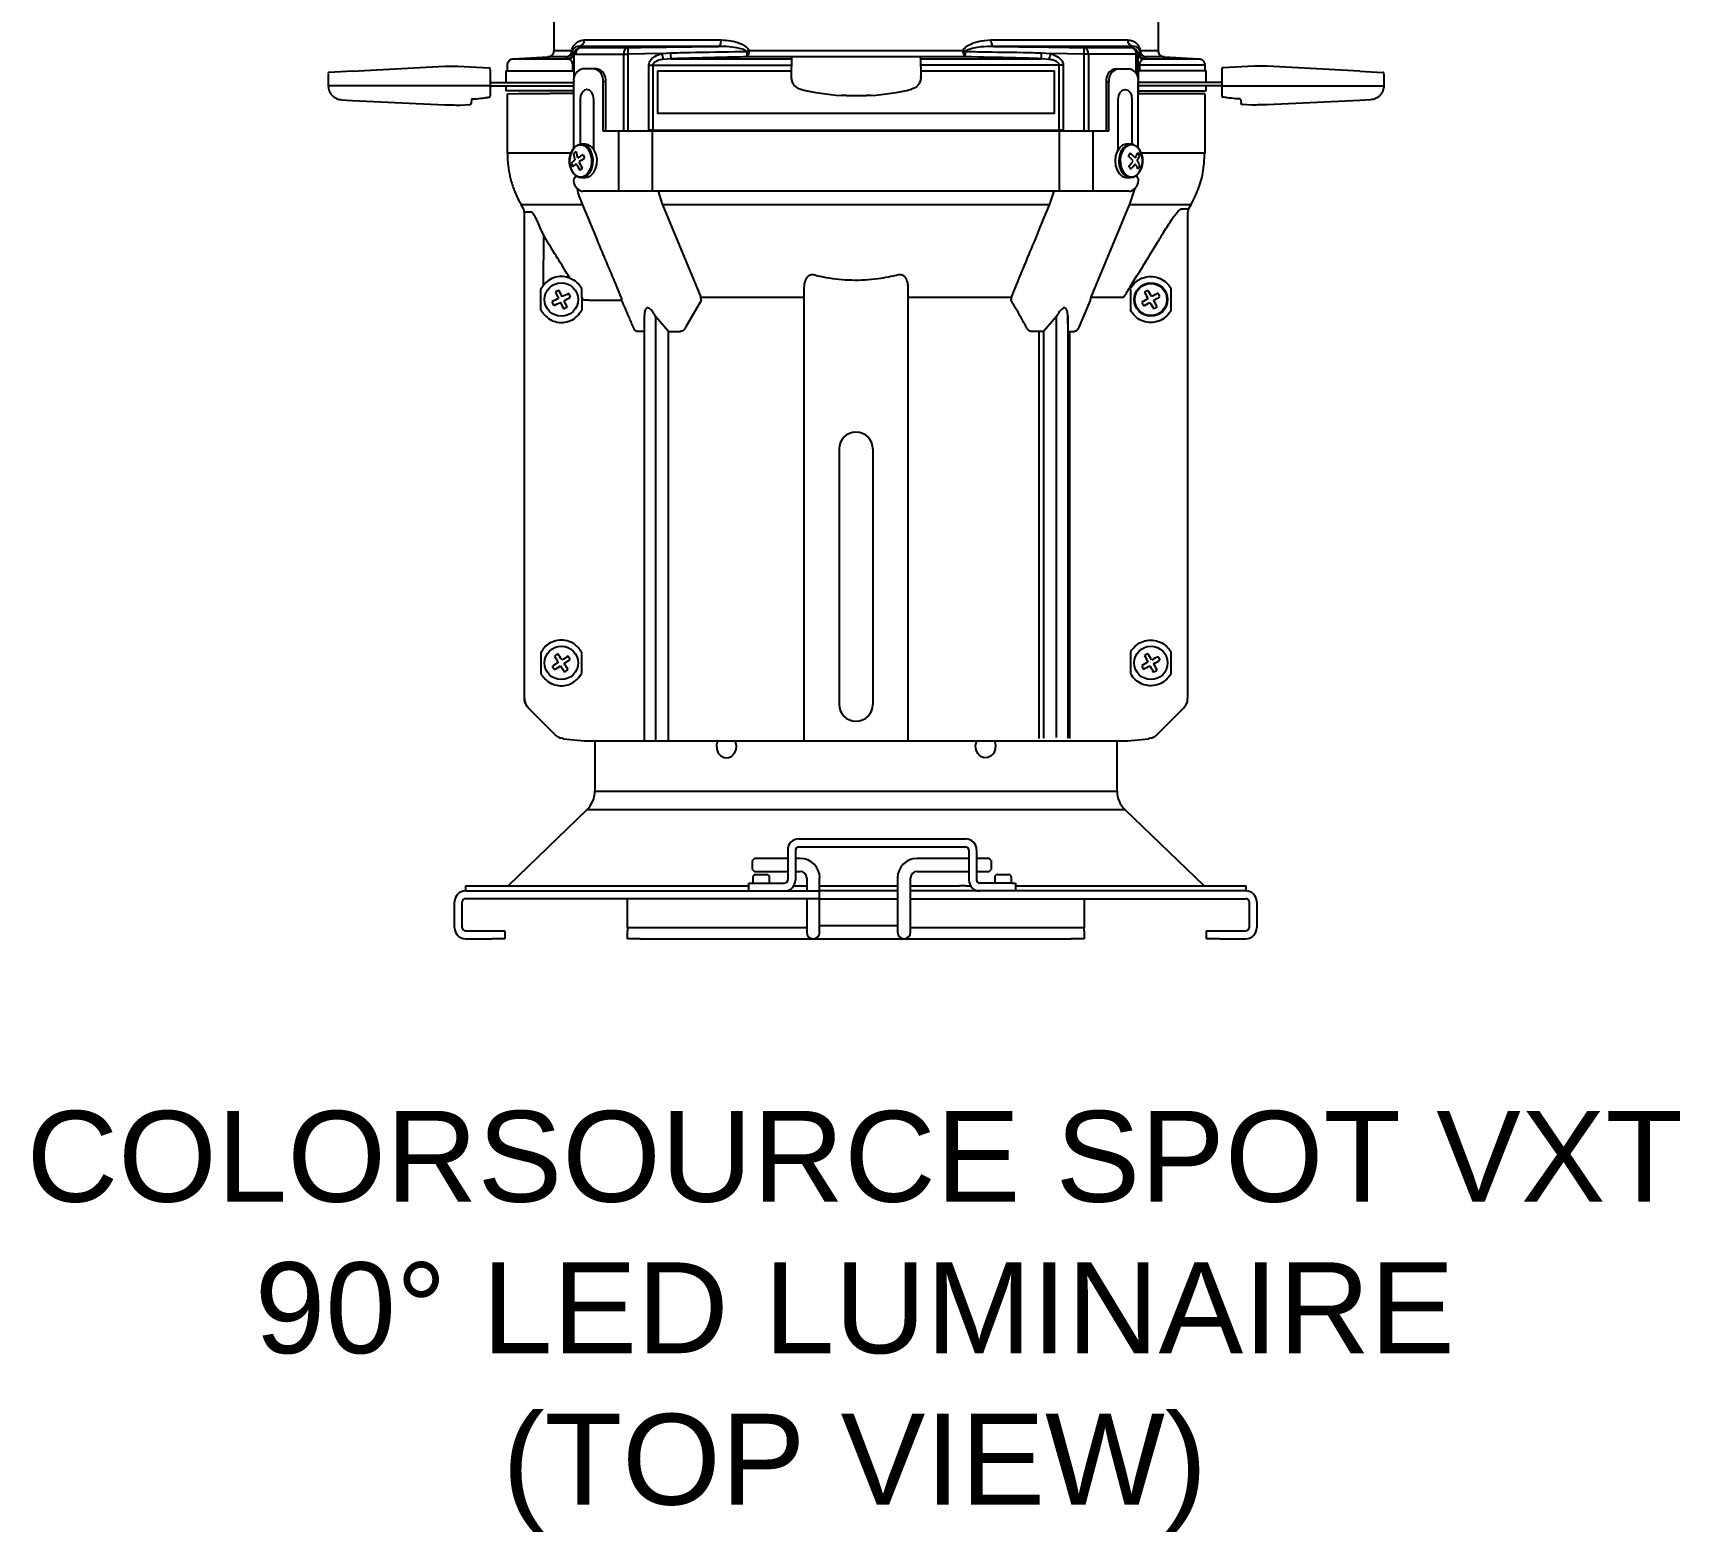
# Model space of a CAD drawing. Extents: x 5 to 346, y -5 to 215.
# Drawn here: x 330.58 to 346.45, y 159.69 to 174.13 of the extents above; entities that cross this region are included whole.
import ezdxf

# ---------------------------------------------------------------- set-up
doc = ezdxf.new("R2010")
doc.units = 0
doc.header["$LTSCALE"] = 0.5
doc.header["$MEASUREMENT"] = 0
doc.layers.add('OBJECT', color=7, linetype='CONTINUOUS')
doc.layers.add('RISER', color=7, linetype='CONTINUOUS')
doc.styles.add('ARIAL', font='arial.ttf')

# ---------------------------------------------------------------- blocks, each defined once
blk = doc.blocks.new('ColorSource spot VXT-90 (top)')
at = {"layer": 'RISER'}
for p, q in [((-2.897, -5.301), (-2.897, -5)), ((2.922, -5), (2.922, -5.301)), ((-2.603, -5.2), (-1.287, -5.2)), ((1.312, -5.2), (2.628, -5.2)), ((-3.289, -5.381), (-2.956, -5.363)), ((-3.289, -5.381), (-2.768, -5.381)), ((-2.78, -5.363), (-2.956, -5.363)), ((-2.897, -5.301), (-2.725, -5.301)), ((-2.747, -5.387), (-2.768, -5.381)), ((-2.709, -5.324), (-2.708, -5.331)), ((-2.702, -5.336), (-2.708, -5.331)), ((-2.702, -5.336), (-2.186, -5.336)), ((-1.314, -5.262), (-2.657, -5.262)), ((-2.641, -5.274), (-2.187, -5.274)), ((-2.226, -6.07), (-2.226, -5.336)), ((-1.86, -5.331), (-2.186, -5.336)), ((-2.186, -5.336), (-2.186, -6.07)), ((-1.86, -5.331), (-1.774, -5.324)), ((-1.772, -5.381), (-1.845, -5.387)), ((-1.772, -5.381), (-0.608, -5.381)), ((1.065, -5.363), (-1.04, -5.363)), ((-1.019, -5.301), (1.044, -5.301)), ((-0.608, -5.373), (-0.612, -5.55)), ((0.623, -5.364), (-0.598, -5.364)), ((0.633, -5.373), (0.637, -5.55)), ((0.633, -5.381), (1.797, -5.381)), ((2.682, -5.262), (1.339, -5.262)), ((1.87, -5.387), (1.797, -5.381)), ((1.799, -5.324), (1.885, -5.331)), ((2.211, -5.336), (1.885, -5.331)), ((2.211, -6.07), (2.211, -5.336)), ((2.727, -5.336), (2.211, -5.336)), ((2.212, -5.274), (2.666, -5.274)), ((2.251, -5.336), (2.251, -6.07)), ((2.712, -5.524), (2.712, -5.336)), ((2.733, -5.331), (2.727, -5.336)), ((2.727, -5.336), (2.727, -5.56)), ((2.733, -5.331), (2.734, -5.324)), ((2.75, -5.301), (2.922, -5.301)), ((2.793, -5.381), (2.772, -5.387)), ((2.793, -5.381), (3.314, -5.381)), ((2.981, -5.363), (2.805, -5.363)), ((2.981, -5.363), (3.314, -5.381)), ((-5.072, -5.522), (-5.072, -5.641)), ((-4.841, -5.501), (-5.063, -5.512)), ((-4.841, -5.501), (-3.948, -5.454)), ((-3.948, -5.454), (-3.948, -5.454)), ((-3.948, -5.454), (-3.823, -5.454)), ((-3.823, -5.454), (-3.522, -5.47)), ((-3.512, -5.489), (-3.513, -5.48)), ((-3.512, -5.489), (-3.512, -5.742)), ((-3.363, -5.497), (-3.363, -5.611)), ((-3.363, -5.497), (-2.708, -5.497)), ((-3.347, -5.497), (-3.347, -5.442)), ((-2.717, -5.497), (-2.717, -5.442)), ((-2.708, -5.497), (-2.717, -5.497)), ((-2.705, -5.442), (-2.705, -5.562)), ((-2.57, -5.478), (-2.619, -5.478)), ((-2.487, -5.478), (-2.57, -5.478)), ((-1.983, -5.442), (-0.61, -5.442)), ((-1.983, -6.07), (-1.983, -5.442)), ((-1.946, -5.442), (-1.946, -6.07)), ((-1.901, -5.497), (-1.901, -5.908)), ((-1.901, -5.497), (-0.611, -5.497)), ((-0.613, -5.553), (-0.613, -5.558)), ((2.008, -5.442), (0.635, -5.442)), ((0.635, -5.497), (1.863, -5.497)), ((0.637, -5.553), (0.637, -5.558)), ((1.926, -5.908), (1.926, -5.497)), ((1.971, -6.07), (1.971, -5.442)), ((2.008, -5.442), (2.008, -6.07)), ((2.512, -5.478), (2.644, -5.478)), ((3.372, -5.442), (2.73, -5.442)), ((2.73, -5.578), (2.73, -5.442)), ((2.733, -5.718), (2.733, -5.496)), ((3.387, -5.497), (2.733, -5.497)), ((2.733, -5.497), (2.742, -5.497)), ((2.742, -5.442), (2.742, -5.497)), ((3.372, -5.442), (3.372, -5.497)), ((3.387, -5.611), (3.387, -5.497)), ((3.537, -5.489), (3.538, -5.48)), ((3.537, -5.489), (3.537, -5.742)), ((3.848, -5.454), (3.547, -5.47)), ((3.972, -5.454), (3.848, -5.454)), ((3.972, -5.454), (3.972, -5.454)), ((4.866, -5.501), (3.972, -5.454)), ((4.866, -5.501), (5.088, -5.512)), ((5.098, -5.522), (5.098, -5.641)), ((-3.512, -5.643), (-5.072, -5.643)), ((-3.512, -5.611), (-2.707, -5.611)), ((-3.512, -5.641), (-2.707, -5.641)), ((-3.363, -5.641), (-3.363, -5.689)), ((-2.707, -5.689), (-3.363, -5.689)), ((-2.707, -6.242), (-2.707, -5.603)), ((-2.424, -6.078), (-2.424, -5.603)), ((-2.399, -5.603), (-2.424, -5.603)), ((-2.399, -6.078), (-2.399, -5.603)), ((2.449, -5.603), (2.424, -5.603)), ((2.424, -6.078), (2.424, -5.603)), ((2.449, -6.078), (2.449, -5.603)), ((2.732, -6.242), (2.732, -5.603)), ((3.537, -5.611), (2.733, -5.611)), ((3.537, -5.641), (2.733, -5.641)), ((2.733, -5.689), (3.387, -5.689)), ((3.387, -5.689), (3.387, -5.641)), ((3.537, -5.643), (5.097, -5.643)), ((-4.945, -5.776), (-4.841, -5.782)), ((-4.841, -5.782), (-3.948, -5.824)), ((-3.805, -5.828), (-3.706, -5.822)), ((-3.805, -5.828), (-3.805, -5.828)), ((-3.706, -5.822), (-3.706, -5.822)), ((-3.693, -5.769), (-3.697, -5.813)), ((-3.681, -5.768), (-3.663, -5.767)), ((-3.347, -5.718), (-3.244, -5.715)), ((-3.347, -6.289), (-3.347, -5.718)), ((-3.244, -5.715), (-2.939, -5.715)), ((-2.938, -5.715), (-2.939, -5.715)), ((-2.707, -5.715), (-2.938, -5.715)), ((-2.646, -5.772), (-2.646, -6.205)), ((-2.514, -6.254), (-2.514, -5.772)), ((-0.131, -5.734), (-0.131, -5.734)), ((0, -5.738), (0, -5.738)), ((0.025, -5.738), (0.025, -5.738)), ((0.156, -5.734), (0.156, -5.734)), ((2.539, -6.254), (2.539, -5.772)), ((2.671, -5.772), (2.671, -6.205)), ((3.372, -5.718), (2.732, -5.718)), ((2.964, -5.715), (2.963, -5.715)), ((3.372, -5.718), (3.372, -6.289)), ((3.706, -5.768), (3.688, -5.767)), ((3.718, -5.769), (3.722, -5.813)), ((3.83, -5.828), (3.731, -5.822)), ((3.731, -5.822), (3.731, -5.822)), ((3.83, -5.828), (3.83, -5.828)), ((4.866, -5.782), (3.972, -5.824)), ((4.97, -5.776), (4.866, -5.782)), ((1.926, -5.908), (-1.901, -5.908)), ((2.449, -6.078), (-2.424, -6.078)), ((-2.272, -6.658), (-2.272, -6.078)), ((-1.949, -6.658), (-1.949, -6.078)), ((-1.946, -6.07), (1.971, -6.07)), ((1.974, -6.658), (1.974, -6.078)), ((2.297, -6.658), (2.297, -6.078)), ((-2.734, -6.289), (-3.347, -6.289)), ((-2.596, -6.204), (-2.633, -6.204)), ((2.658, -6.204), (2.621, -6.204)), ((3.372, -6.289), (2.759, -6.289)), ((-2.707, -6.533), (-2.707, -6.533)), ((-2.633, -6.526), (-2.596, -6.526)), ((2.644, -6.658), (-2.619, -6.658)), ((-1.895, -6.658), (-1.855, -6.782)), ((1.88, -6.782), (1.92, -6.658)), ((2.621, -6.526), (2.658, -6.526)), ((2.698, -6.629), (2.648, -6.782)), ((2.732, -6.533), (2.732, -6.533)), ((-2.62, -6.789), (-3.213, -6.789)), ((-3.191, -6.828), (-3.213, -6.789)), ((-2.62, -6.789), (-2.623, -6.782)), ((-1.855, -6.782), (-1.852, -6.789)), ((1.877, -6.789), (-1.852, -6.789)), ((-1.852, -6.789), (-1.484, -7.677)), ((1.877, -6.789), (1.88, -6.782)), ((2.645, -6.789), (2.275, -7.677)), ((2.648, -6.782), (2.645, -6.789)), ((3.238, -6.789), (2.645, -6.789)), ((3.238, -6.789), (3.216, -6.828)), ((-3.111, -6.859), (-3.182, -6.859)), ((-3.182, -11.543), (-3.182, -6.859)), ((3.144, -6.828), (3.216, -6.828)), ((3.207, -6.859), (3.207, -11.543)), ((-3, -7.078), (-3.001, -7.564)), ((-3.023, -7.598), (-3.001, -7.564)), ((-3.023, -7.802), (-3.023, -7.598)), ((-0.488, -7.677), (-0.487, -7.587)), ((0.512, -7.587), (0.513, -7.677)), ((3.048, -7.598), (3.026, -7.564)), ((3.048, -7.802), (3.048, -7.598)), ((-2.613, -7.707), (-2.631, -7.678)), ((-2.631, -7.678), (-2.631, -7.802)), ((-2.244, -7.708), (-2.559, -7.708)), ((-1.479, -7.708), (-1.626, -7.964)), ((-1.484, -7.677), (-0.488, -7.677)), ((-0.487, -11.949), (-0.487, -7.708)), ((0.512, -7.708), (0.512, -11.949)), ((0.513, -7.677), (1.509, -7.677)), ((2.269, -7.708), (2.159, -7.966)), ((2.275, -7.677), (2.592, -7.677)), ((2.656, -7.678), (2.656, -7.802)), ((-3.002, -7.835), (-3.023, -7.802)), ((-2.028, -7.859), (-2.03, -8.008)), ((-1.793, -8.008), (-1.919, -7.863)), ((-1.919, -7.863), (-1.919, -11.949)), ((1.944, -7.863), (1.818, -8.008)), ((1.944, -11.918), (1.944, -7.863)), ((2.053, -7.859), (2.053, -11.918)), ((2.055, -8.008), (2.053, -7.859)), ((3.027, -7.835), (3.048, -7.802)), ((-2.03, -8.008), (-2.092, -8.008)), ((-2.03, -8.008), (-2.03, -11.949)), ((-1.793, -8.008), (-1.68, -8.008)), ((-1.793, -11.949), (-1.793, -8.008)), ((1.818, -8.008), (1.705, -8.008)), ((1.777, -11.927), (1.777, -8.008)), ((1.818, -8.008), (1.818, -11.925)), ((2.055, -11.925), (2.055, -8.008)), ((2.055, -8.008), (2.117, -8.008)), ((2.07, -8.008), (2.07, -11.927)), ((-0.148, -11.601), (-0.148, -9.138)), ((0.173, -9.138), (0.173, -11.601)), ((-3.022, -11.098), (-3.009, -11.078)), ((-3.022, -11.302), (-3.022, -11.098)), ((-2.632, -11.098), (-2.632, -11.302)), ((2.657, -11.098), (2.657, -11.302)), ((3.047, -11.098), (3.034, -11.078)), ((3.047, -11.302), (3.047, -11.098)), ((-3.01, -11.321), (-3.022, -11.302)), ((3.035, -11.321), (3.047, -11.302)), ((-2.883, -11.895), (-3.146, -11.632)), ((3.171, -11.632), (2.908, -11.895)), ((-2.805, -11.931), (-2.604, -11.949)), ((-2.604, -11.949), (2.629, -11.949)), ((-2.504, -11.949), (-2.504, -12.434)), ((2.528, -12.434), (2.528, -11.949)), ((2.629, -11.949), (2.83, -11.931)), ((-2.504, -12.434), (2.528, -12.434)), ((-2.58, -12.614), (-3.34, -13.348)), ((2.605, -12.614), (-2.58, -12.614)), ((3.365, -13.348), (2.605, -12.614)), ((-0.646, -13.001), (-0.646, -13.291)), ((-0.571, -13.001), (-0.571, -13.291)), ((-0.541, -12.896), (1.069, -12.896)), ((-0.541, -12.971), (1.069, -12.971)), ((1.099, -13.001), (1.099, -13.291)), ((1.174, -13.001), (1.174, -13.291)), ((-0.965, -13.084), (-0.985, -13.104)), ((-0.985, -13.146), (-0.985, -13.104)), ((-0.985, -13.189), (-0.985, -13.146)), ((-0.646, -13.084), (-0.965, -13.084)), ((-0.525, -13.084), (-0.571, -13.084)), ((1.099, -13.084), (0.6, -13.084)), ((1.295, -13.084), (1.174, -13.084)), ((1.315, -13.104), (1.295, -13.084)), ((1.315, -13.104), (1.315, -13.146)), ((1.315, -13.146), (1.315, -13.189)), ((-1.021, -13.396), (-1.021, -13.321)), ((-1.021, -13.321), (-0.991, -13.321)), ((-0.991, -13.321), (-0.676, -13.321)), ((-0.985, -13.189), (-0.965, -13.209)), ((-0.981, -13.266), (-0.981, -13.321)), ((-0.965, -13.209), (-0.646, -13.209)), ((-0.956, -13.237), (-0.846, -13.237)), ((-0.821, -13.321), (-0.821, -13.266)), ((-0.571, -13.209), (-0.525, -13.209)), ((-0.463, -13.271), (-0.463, -13.396)), ((-0.338, -13.669), (-0.338, -13.271)), ((0.412, -13.271), (0.412, -13.669)), ((0.537, -13.669), (0.537, -13.271)), ((0.6, -13.209), (1.099, -13.209)), ((1.174, -13.209), (1.295, -13.209)), ((1.519, -13.321), (1.204, -13.321)), ((1.295, -13.209), (1.315, -13.189)), ((1.349, -13.266), (1.349, -13.321)), ((1.374, -13.237), (1.484, -13.237)), ((1.509, -13.321), (1.509, -13.266)), ((1.519, -13.321), (1.549, -13.321)), ((1.549, -13.321), (1.549, -13.396)), ((-0.341, -13.471), (-3.751, -13.471)), ((-3.75, -13.348), (-3.75, -13.396)), ((-3.75, -13.348), (-1.021, -13.348)), ((-3.75, -13.396), (-0.341, -13.396)), ((-2.191, -13.751), (-2.191, -13.471)), ((-0.587, -13.348), (-0.463, -13.348)), ((-0.463, -13.471), (-0.463, -13.669)), ((-0.338, -13.348), (0.412, -13.348)), ((0.412, -13.396), (-0.338, -13.396)), ((-0.338, -13.471), (0.412, -13.471)), ((0.537, -13.348), (1.009, -13.348)), ((3.77, -13.396), (0.537, -13.396)), ((0.537, -13.471), (3.769, -13.471)), ((1.069, -13.348), (1.009, -13.348)), ((1.069, -13.348), (1.116, -13.348)), ((1.549, -13.348), (3.77, -13.348)), ((2.209, -13.471), (2.209, -13.751)), ((3.769, -13.396), (3.77, -13.396)), ((3.77, -13.396), (3.77, -13.348)), ((-3.856, -13.751), (-3.856, -13.501)), ((-3.781, -13.751), (-3.781, -13.501)), ((3.799, -13.501), (3.799, -13.751)), ((3.874, -13.501), (3.874, -13.751)), ((-3.751, -13.781), (-3.496, -13.781)), ((-3.496, -13.781), (-3.371, -13.781)), ((-3.371, -13.781), (-3.371, -13.856)), ((-2.191, -13.751), (-2.191, -13.781)), ((-0.463, -13.751), (-2.191, -13.751)), ((-2.191, -13.856), (-2.191, -13.781)), ((-0.463, -13.669), (-0.463, -13.794)), ((-0.338, -13.794), (-0.338, -13.669)), ((-0.275, -13.731), (-0.338, -13.731)), ((0.35, -13.731), (-0.275, -13.731)), ((0.412, -13.731), (0.35, -13.731)), ((0.412, -13.669), (0.412, -13.794)), ((0.537, -13.794), (0.537, -13.669)), ((2.209, -13.751), (0.537, -13.751)), ((2.209, -13.781), (2.209, -13.751)), ((2.209, -13.781), (2.209, -13.856)), ((3.389, -13.856), (3.389, -13.781)), ((3.389, -13.781), (3.514, -13.781)), ((3.514, -13.781), (3.769, -13.781)), ((-3.751, -13.856), (-3.496, -13.856)), ((-3.371, -13.856), (-3.496, -13.856)), ((-2.066, -13.856), (-2.191, -13.856)), ((-2.066, -13.856), (-1.471, -13.856)), ((-1.471, -13.856), (-0.404, -13.856)), ((-0.4, -13.856), (-0.275, -13.856)), ((-0.275, -13.856), (0.35, -13.856)), ((0.35, -13.856), (0.475, -13.856)), ((0.478, -13.856), (1.49, -13.856)), ((1.49, -13.856), (2.084, -13.856)), ((2.209, -13.856), (2.084, -13.856)), ((3.514, -13.856), (3.389, -13.856)), ((3.514, -13.856), (3.769, -13.856))]:
    blk.add_line(p, q, dxfattribs=at)
at = {"layer": 'RISER', "flags": 128}
for points in [[(-1.314, -5.262), (-1.308, -5.26), (-1.303, -5.256), (-1.299, -5.251), (-1.295, -5.243), (-1.291, -5.234), (-1.289, -5.223), (-1.287, -5.211), (-1.287, -5.2)], [(1.312, -5.2), (1.312, -5.211), (1.314, -5.223), (1.316, -5.234), (1.32, -5.243), (1.324, -5.251), (1.328, -5.256), (1.333, -5.26), (1.339, -5.262)], [(-1.86, -5.331), (-1.858, -5.34), (-1.856, -5.349), (-1.853, -5.357), (-1.851, -5.365), (-1.849, -5.372), (-1.848, -5.378), (-1.846, -5.383), (-1.845, -5.387)], [(-2.514, -5.772), (-2.519, -5.736), (-2.533, -5.706), (-2.555, -5.685), (-2.58, -5.678), (-2.605, -5.685), (-2.627, -5.706), (-2.641, -5.736), (-2.646, -5.772)], [(2.539, -5.772), (2.544, -5.736), (2.558, -5.706), (2.58, -5.685), (2.605, -5.678), (2.63, -5.685), (2.652, -5.706), (2.666, -5.736), (2.671, -5.772)], [(-2.592, -6.502), (-2.564, -6.474), (-2.544, -6.435), (-2.534, -6.389), (-2.534, -6.34), (-2.545, -6.294), (-2.565, -6.255), (-2.593, -6.227), (-2.625, -6.212), (-2.659, -6.212), (-2.692, -6.227), (-2.72, -6.255), (-2.74, -6.295), (-2.75, -6.341), (-2.75, -6.389), (-2.74, -6.435), (-2.719, -6.474), (-2.692, -6.503), (-2.659, -6.518), (-2.625, -6.518), (-2.592, -6.502)], [(-2.582, -6.508), (-2.554, -6.48), (-2.534, -6.442), (-2.522, -6.397), (-2.52, -6.349), (-2.529, -6.302), (-2.546, -6.261), (-2.572, -6.229), (-2.603, -6.21), (-2.636, -6.204), (-2.67, -6.212), (-2.7, -6.234), (-2.724, -6.267), (-2.74, -6.31), (-2.747, -6.357), (-2.744, -6.404), (-2.731, -6.449), (-2.709, -6.485), (-2.68, -6.511), (-2.648, -6.524), (-2.614, -6.523), (-2.582, -6.508)], [(-2.545, -6.508), (-2.517, -6.48), (-2.497, -6.442), (-2.485, -6.397), (-2.483, -6.349), (-2.492, -6.302), (-2.509, -6.261), (-2.535, -6.229), (-2.566, -6.21), (-2.596, -6.204)], [(2.621, -6.204), (2.614, -6.204), (2.581, -6.214), (2.551, -6.238), (2.528, -6.273), (2.513, -6.316), (2.508, -6.363), (2.512, -6.411), (2.527, -6.454), (2.55, -6.49), (2.579, -6.514), (2.612, -6.525), (2.621, -6.526)], [(2.741, -6.475), (2.761, -6.436), (2.771, -6.39), (2.771, -6.342), (2.761, -6.296), (2.742, -6.256), (2.716, -6.226), (2.685, -6.208), (2.651, -6.204), (2.618, -6.214), (2.588, -6.238), (2.565, -6.273), (2.55, -6.316), (2.545, -6.363), (2.549, -6.411), (2.564, -6.454), (2.587, -6.49), (2.616, -6.514), (2.649, -6.525), (2.683, -6.522), (2.715, -6.505), (2.741, -6.475)], [(2.747, -6.471), (2.766, -6.431), (2.776, -6.384), (2.775, -6.336), (2.763, -6.29), (2.742, -6.252), (2.714, -6.225), (2.681, -6.211), (2.647, -6.212), (2.614, -6.229), (2.587, -6.258), (2.568, -6.299), (2.558, -6.345), (2.559, -6.393), (2.571, -6.439), (2.592, -6.477), (2.62, -6.505), (2.653, -6.518), (2.687, -6.517), (2.72, -6.5), (2.747, -6.471)], [(-2.692, -6.503), (-2.691, -6.51), (-2.693, -6.519), (-2.696, -6.526), (-2.701, -6.531), (-2.707, -6.533)], [(2.717, -6.503), (2.716, -6.51), (2.718, -6.519), (2.721, -6.526), (2.726, -6.531), (2.732, -6.533)], [(-2.596, -6.526), (-2.577, -6.523), (-2.545, -6.508)], [(-1.319, -11.949), (-1.321, -11.951), (-1.332, -11.99), (-1.329, -12.031), (-1.315, -12.068), (-1.289, -12.096), (-1.257, -12.112), (-1.222, -12.114), (-1.188, -12.1), (-1.161, -12.074), (-1.144, -12.038), (-1.14, -11.998), (-1.148, -11.958), (-1.152, -11.949)], [(1.344, -11.949), (1.346, -11.951), (1.357, -11.99), (1.354, -12.031), (1.34, -12.068), (1.314, -12.096), (1.282, -12.112), (1.247, -12.114), (1.213, -12.1), (1.186, -12.074), (1.169, -12.038), (1.165, -11.998), (1.173, -11.958), (1.177, -11.949)]]:
    blk.add_lwpolyline(points, dxfattribs=at)
at = {"layer": 'RISER'}
for centre, radius in [((-2.827, -7.7), 0.161), ((2.853, -7.7), 0.161), ((2.853, -7.7), 0.155), ((-2.827, -11.2), 0.161), ((2.853, -11.2), 0.161)]:
    blk.add_circle(centre, radius, dxfattribs=at)
for centre, radius, start, end in [((-2.662, -5.202), 0.0593, 274.8181, 2.7805), ((2.687, -5.202), 0.0593, 177.2195, 265.1819), ((-2.785, -5.303), 0.0605, 274.9204, 1.5735), ((-2.783, -5.301), 0.062, 272.84, 350.9568), ((-2.771, -5.319), 0.062, 272.5496, 354.8621), ((-2.768, -5.33), 0.0604, 290.2163, 359.1615), ((-2.736, -5.31), 0.0143, 355.8726, 37.3586), ((-2.64, -5.336), 0.062, 91.1734, 179.9813), ((-2.631, -5.33), 0.0568, 100.1325, 186.1768), ((-2.171, -5.327), 0.0556, 107.1157, 189.1915), ((46.777, -4.504), 48.97, 180.9013, 180.9738), ((15.086, -4.858), 16.867, 181.5836, 181.7752), ((-1.197, -4.932), 0.409, 292.3447, 295.6971), ((11.612, -5.086), 12.655, 181.0195, 181.2558), ((-1.084, -5.314), 0.0662, 311.8358, 10.9778), ((-0.598, -5.374), 0.01, 90, 178.5), ((0.623, -5.374), 0.01, 1.5, 90), ((1.109, -5.314), 0.0662, 169.0222, 228.1642), ((1.222, -4.932), 0.409, 244.3029, 247.6553), ((-11.587, -5.086), 12.655, 358.7442, 358.9805), ((-15.061, -4.858), 16.867, 358.2248, 358.4164), ((92.767, -30.046), 94.182, 164.78662, 164.82176), ((-46.752, -4.504), 48.97, 359.0262, 359.0987), ((2.196, -5.327), 0.0556, 350.8085, 72.8843), ((2.656, -5.33), 0.0568, 353.8232, 79.8675), ((2.665, -5.336), 0.062, 0.0187, 88.8266), ((2.793, -5.33), 0.0604, 180.8385, 249.7837), ((2.796, -5.319), 0.062, 185.1379, 267.4504), ((2.761, -5.31), 0.0143, 142.6414, 184.1274), ((2.808, -5.301), 0.062, 189.0432, 267.16), ((2.81, -5.303), 0.0605, 178.4265, 265.0796), ((-5.062, -5.522), 0.01, 93.0226, 175.0653), ((-3.523, -5.48), 0.01, 0.809, 86.8941), ((-3.513, -5.48), 0.000649, 348.2263, 0.7773), ((-2.597, -5.588), 0.112, 101.4218, 188.0495), ((-2.535, -5.588), 0.112, 351.9505, 78.5782), ((-2.509, -5.588), 0.112, 351.9505, 78.5782), ((-0.493, -5.553), 0.12, 178.5, 180), ((0.517, -5.553), 0.12, 0, 1.5), ((2.534, -5.588), 0.112, 101.4218, 188.0495), ((2.56, -5.588), 0.112, 101.4218, 188.0495), ((2.622, -5.588), 0.112, 351.9505, 78.5782), ((3.548, -5.48), 0.01, 93.1059, 179.191), ((3.538, -5.48), 0.000649, 179.2227, 191.7737), ((5.087, -5.522), 0.01, 4.9347, 86.9774), ((-0.493, -5.558), 0.12, 180, 180.1914), ((0.012, -3.489), 2.25, 256.2899, 266.3463), ((0.012, -3.489), 2.25, 273.6537, 283.7101), ((0.517, -5.558), 0.12, 359.8086, 0), ((-3.522, -5.742), 0.00906, 272.8157, 355.6379), ((3.547, -5.742), 0.00906, 184.3621, 267.1843), ((-2.597, -6.42), 0.168, 120.8699, 130.9577), ((-2.438, -6.278), 0.269, 183.1354, 196.6989), ((-2.37, -6.243), 0.315, 185.9011, 197.3381), ((-2.416, -6.729), 0.467, 115.2284, 122.9517), ((-2.263, -6.96), 0.706, 118.7735, 123.9164), ((1.559, -4.814), 4.433, 199.6737, 200.1393), ((5.957, -8.508), 3.98, 146.1127, 146.5919), ((2.285, -6.693), 0.514, 39.5502, 47.0246), ((2.405, -6.587), 0.388, 40.334, 50.1596), ((2.471, -6.196), 0.269, 328.588, 340.3695), ((2.529, -6.249), 0.224, 329.3222, 343.7606), ((2.583, -6.413), 0.191, 32.0142, 41.8138), ((-2.58, -6.504), 0.188, 128.0849, 142.2527), ((-2.511, -6.329), 0.226, 195.3356, 204.4774), ((-2.525, -6.599), 0.26, 127.277, 137.3008), ((-2.351, -6.248), 0.362, 203.3807, 214.5148), ((-2.245, -6.201), 0.447, 202.7479, 211.8018), ((-2.993, -5.953), 0.607, 304.5181, 307.3095), ((2.282, -6.072), 0.496, 315.8157, 323.6478), ((4.562, -4.992), 2.394, 216.5237, 217.3042), ((2.399, -6.164), 0.381, 312.7657, 322.8973), ((2.487, -6.543), 0.262, 23.0567, 34.7892), ((2.544, -6.484), 0.215, 19.4637, 34.0336), ((2.574, -6.318), 0.197, 321.5108, 331.1938), ((-2.597, -6.549), 0.112, 171.9505, 258.5782), ((2.622, -6.549), 0.112, 281.4218, 8.0495), ((-2.695, -7.976), 0.397, 112.9597, 118.4604), ((-5.304, -8.89), 2.768, 26.0844, 27.5282), ((3.002, -7.967), 0.397, 116.3978, 121.8984), ((0.452, -9.036), 2.768, 29.5224, 30.9663), ((-1.638, -10.176), 2.768, 116.0844, 117.5282), ((-2.552, -7.567), 0.397, 202.9597, 208.4604), ((-4.021, -5.226), 2.768, 293.8919, 295.3357), ((-0.353, -6.506), 2.768, 203.8919, 205.3357), ((-0.351, -6.51), 2.768, 206.0844, 207.5282), ((-1.634, -10.174), 2.768, 113.8919, 115.3357), ((-2.96, -7.424), 0.397, 292.9597, 298.4604), ((-4.017, -5.224), 2.768, 296.0844, 297.5282), ((-5.302, -8.894), 2.768, 23.8919, 25.3357), ((-3.103, -7.833), 0.397, 22.9597, 28.4604), ((-2.615, -9.883), 2.176, 88.5401, 89.95), ((-2.315, -7.708), 0.0717, 359.7953, 25.3994), ((-1.583, -7.708), 0.103, 359.6751, 17.1379), ((-0.784, -7.707), 0.298, 359.8437, 5.8183), ((0.809, -7.707), 0.298, 174.1817, 180.1563), ((1.608, -7.708), 0.103, 162.8621, 180.3249), ((2.34, -7.708), 0.0717, 154.6006, 180.2047), ((4.189, -10.1), 2.768, 119.5224, 120.9663), ((3.12, -7.551), 0.397, 206.3978, 211.8984), ((1.512, -5.302), 2.768, 297.3299, 298.7738), ((5.251, -6.36), 2.768, 207.3299, 208.7738), ((5.253, -6.364), 2.768, 209.5224, 210.9663), ((4.193, -10.098), 2.768, 117.3299, 118.7738), ((1.516, -5.3), 2.768, 299.5224, 300.9663), ((0.454, -9.04), 2.768, 27.3299, 28.7738), ((2.703, -7.433), 0.397, 296.3978, 301.8984), ((2.585, -7.849), 0.397, 26.3978, 31.8984), ((0.012, -9.138), 0.161, 0, 180), ((-1.347, -13.514), 2.768, 123.0242, 124.468), ((-2.57, -11.035), 0.397, 209.8995, 215.4002), ((-4.312, -8.888), 2.768, 300.8317, 302.2755), ((-2.662, -11.458), 0.397, 119.8995, 125.4002), ((-0.516, -9.716), 2.768, 210.8317, 212.2755), ((-5.142, -12.68), 2.768, 33.0242, 34.468), ((-0.513, -9.72), 2.768, 213.0242, 214.468), ((-1.343, -13.512), 2.768, 120.8317, 122.2755), ((-4.308, -8.886), 2.768, 303.0242, 304.468), ((-5.139, -12.684), 2.768, 30.8317, 32.2755), ((-2.993, -10.942), 0.397, 299.8995, 305.4002), ((-3.085, -11.365), 0.397, 29.8995, 35.4002), ((4.166, -13.613), 2.768, 118.9733, 120.4172), ((3.121, -11.054), 0.397, 205.8487, 211.3493), ((1.535, -8.789), 2.768, 296.7808, 298.2247), ((2.999, -11.469), 0.397, 115.8487, 121.3493), ((5.263, -9.883), 2.768, 206.7808, 208.2247), ((0.439, -12.513), 2.768, 28.9733, 30.4172), ((5.266, -9.887), 2.768, 208.9733, 210.4172), ((4.17, -13.611), 2.768, 116.7808, 118.2247), ((1.539, -8.787), 2.768, 298.9733, 300.4172), ((0.442, -12.517), 2.768, 26.7808, 28.2247), ((2.584, -11.346), 0.397, 25.8487, 31.3493), ((2.706, -10.931), 0.397, 295.8487, 301.3493), ((0.012, -11.601), 0.161, 180, 0), ((-2.754, -12.434), 0.25, 314.0077, 0), ((2.778, -12.434), 0.25, 180, 225.9923), ((-0.541, -13.001), 0.105, 90, 180), ((-0.541, -13.001), 0.03, 90, 180), ((1.069, -13.001), 0.105, 0, 90), ((1.069, -13.001), 0.03, 0, 90), ((-0.525, -13.271), 0.188, 0, 90), ((0.6, -13.271), 0.188, 90, 180), ((-0.951, -13.266), 0.03, 99.5941, 180), ((-0.851, -13.266), 0.03, 0, 80.4059), ((-0.676, -13.291), 0.105, 270, 0), ((-0.676, -13.291), 0.03, 270, 0), ((-0.525, -13.271), 0.0625, 0, 90), ((0.6, -13.271), 0.0625, 90, 180), ((1.204, -13.291), 0.105, 180, 270), ((1.204, -13.291), 0.03, 180, 270), ((1.379, -13.266), 0.03, 99.5941, 180), ((1.479, -13.266), 0.03, 0, 80.4059), ((-3.751, -13.501), 0.105, 90, 180), ((-3.751, -13.501), 0.03, 90, 180), ((3.769, -13.501), 0.105, 0, 90), ((3.769, -13.501), 0.03, 0, 90), ((-3.751, -13.751), 0.105, 180, 270), ((-3.751, -13.751), 0.03, 180, 270), ((-0.4, -13.794), 0.0625, 180, 270), ((-0.4, -13.794), 0.0625, 270, 0), ((0.475, -13.794), 0.0625, 180, 270), ((0.475, -13.794), 0.0625, 270, 0), ((3.769, -13.751), 0.03, 270, 0), ((3.769, -13.751), 0.105, 270, 0)]:
    blk.add_arc(centre, radius, start, end, dxfattribs=at)
for centre, major_axis, ratio, start_param, end_param in [((-0.57, -5.374), (0.0253, -0.0094), 0.138337, 2.783892, 2.790246), ((0.595, -5.374), (0.0253, 0.0094), 0.138337, 0.351347, 0.357701), ((-2.767, -5.479), (0.062, -0.0151), 0.162756, 5.700224, 6.014583), ((2.792, -5.479), (0.062, 0.0151), 0.162756, 3.410195, 3.724554), ((0.012, -5.746), (0.143, 0), 0.054262, 1.485384, 1.656209)]:
    blk.add_ellipse(centre, major_axis=major_axis, ratio=ratio, start_param=start_param, end_param=end_param, dxfattribs=at)
for points, knots in [([(-2.725, -5.301), (-2.723, -5.293), (-2.718, -5.272), (-2.702, -5.246), (-2.679, -5.223), (-2.645, -5.204), (-2.618, -5.201), (-2.603, -5.2)], [0, 0, 0, 0, 0.082616, 0.229115, 0.451924, 0.675541, 1, 1, 1, 1]), ([(-1.287, -5.2), (-1.256, -5.201), (-1.195, -5.204), (-1.118, -5.226), (-1.064, -5.253), (-1.033, -5.276), (-1.023, -5.295), (-1.019, -5.301)], [0, 0, 0, 0, 0.318535, 0.636337, 0.797116, 0.929766, 1, 1, 1, 1]), ([(1.044, -5.301), (1.049, -5.293), (1.061, -5.272), (1.111, -5.239), (1.197, -5.207), (1.271, -5.202), (1.312, -5.2)], [0, 0, 0, 0, 0.086849, 0.233706, 0.575454, 1, 1, 1, 1]), ([(2.628, -5.2), (2.644, -5.201), (2.677, -5.204), (2.712, -5.229), (2.734, -5.257), (2.745, -5.279), (2.749, -5.295), (2.75, -5.301)], [0, 0, 0, 0, 0.338496, 0.676057, 0.82639, 0.93996, 1, 1, 1, 1]), ([(-3.347, -5.442), (-3.347, -5.435), (-3.345, -5.422), (-3.335, -5.403), (-3.319, -5.389), (-3.303, -5.382), (-3.292, -5.381), (-3.289, -5.381)], [0, 0, 0, 0, 0.222089, 0.444178, 0.666268, 0.888363, 1, 1, 1, 1]), ([(-2.956, -5.363), (-2.949, -5.362), (-2.935, -5.36), (-2.917, -5.348), (-2.904, -5.332), (-2.898, -5.315), (-2.898, -5.305), (-2.897, -5.301)], [0, 0, 0, 0, 0.2221, 0.4442, 0.666297, 0.88839, 1, 1, 1, 1]), ([(-2.768, -5.381), (-2.769, -5.378), (-2.773, -5.371), (-2.777, -5.366), (-2.78, -5.363)], [0, 0, 0, 0, 0.321064, 1, 1, 1, 1]), ([(-2.717, -5.442), (-2.717, -5.44), (-2.717, -5.434), (-2.719, -5.424), (-2.724, -5.408), (-2.734, -5.395), (-2.743, -5.389), (-2.747, -5.387)], [0, 0, 0, 0, 0.061062, 0.137018, 0.266871, 0.630194, 1, 1, 1, 1]), ([(-2.657, -5.262), (-2.667, -5.263), (-2.684, -5.264), (-2.702, -5.276), (-2.713, -5.289), (-2.719, -5.299), (-2.721, -5.308), (-2.722, -5.311)], [0, 0, 0, 0, 0.401034, 0.694759, 0.864025, 0.95611, 1, 1, 1, 1]), ([(-2.722, -5.311), (-2.721, -5.311), (-2.718, -5.314), (-2.713, -5.319), (-2.71, -5.323), (-2.709, -5.324)], [0, 0, 0, 0, 0.160413, 0.802068, 1, 1, 1, 1]), ([(-2.708, -5.331), (-2.707, -5.341), (-2.706, -5.354), (-2.706, -5.39), (-2.705, -5.416), (-2.705, -5.435), (-2.705, -5.442)], [0, 0, 0, 0, 0.50075, 0.686143, 0.873077, 1, 1, 1, 1]), ([(-2.657, -5.262), (-2.654, -5.263), (-2.649, -5.267), (-2.644, -5.272), (-2.641, -5.274)], [0, 0, 0, 0, 0.5207733, 1, 1, 1, 1]), ([(-2.187, -5.274), (-2.146, -5.273), (-1.939, -5.27), (-1.648, -5.266), (-1.398, -5.263), (-1.314, -5.262)], [0, 0, 0, 0, 0.14196, 0.7098, 1, 1, 1, 1]), ([(-1.983, -5.442), (-1.981, -5.432), (-1.979, -5.413), (-1.959, -5.383), (-1.921, -5.351), (-1.883, -5.339), (-1.86, -5.331)], [0, 0, 0, 0, 0.167941, 0.334633, 0.594445, 1, 1, 1, 1]), ([(-1.845, -5.387), (-1.864, -5.39), (-1.89, -5.395), (-1.921, -5.41), (-1.937, -5.42), (-1.945, -5.433), (-1.946, -5.439), (-1.946, -5.442), (-1.946, -5.442)], [0, 0, 0, 0, 0.476054, 0.640497, 0.854535, 0.926508, 0.987725, 1, 1, 1, 1]), ([(-1.774, -5.324), (-1.733, -5.323), (-1.526, -5.319), (-1.282, -5.314), (-1.079, -5.311), (-1.041, -5.311)], [0, 0, 0, 0, 0.169099, 0.845499, 1, 1, 1, 1]), ([(-1.04, -5.363), (-1.123, -5.365), (-1.367, -5.37), (-1.611, -5.376), (-1.772, -5.381)], [0, 0, 0, 0, 0.33844, 1, 1, 1, 1]), ([(-1.041, -5.311), (-1.046, -5.307), (-1.066, -5.291), (-1.125, -5.278), (-1.211, -5.264), (-1.279, -5.262), (-1.314, -5.262)], [0, 0, 0, 0, 0.063061, 0.269117, 0.631932, 1, 1, 1, 1]), ([(1.797, -5.381), (1.715, -5.378), (1.471, -5.371), (1.226, -5.366), (1.065, -5.363)], [0, 0, 0, 0, 0.33844, 1, 1, 1, 1]), ([(1.339, -5.262), (1.298, -5.263), (1.233, -5.264), (1.153, -5.276), (1.107, -5.289), (1.08, -5.299), (1.07, -5.308), (1.066, -5.311)], [0, 0, 0, 0, 0.432517, 0.699492, 0.858617, 0.949421, 1, 1, 1, 1]), ([(1.066, -5.311), (1.107, -5.312), (1.314, -5.315), (1.558, -5.319), (1.761, -5.323), (1.799, -5.324)], [0, 0, 0, 0, 0.169099, 0.845499, 1, 1, 1, 1]), ([(1.339, -5.262), (1.498, -5.264), (1.789, -5.267), (2.08, -5.272), (2.212, -5.274)], [0, 0, 0, 0, 0.547716, 1, 1, 1, 1]), ([(1.971, -5.442), (1.971, -5.44), (1.97, -5.434), (1.964, -5.424), (1.946, -5.408), (1.913, -5.395), (1.884, -5.389), (1.87, -5.387)], [0, 0, 0, 0, 0.0643073, 0.1443234, 0.2802274, 0.6533142, 1, 1, 1, 1]), ([(1.885, -5.331), (1.913, -5.34), (1.951, -5.354), (1.989, -5.389), (2.005, -5.416), (2.007, -5.435), (2.008, -5.442)], [0, 0, 0, 0, 0.484963, 0.675899, 0.868393, 1, 1, 1, 1]), ([(2.666, -5.274), (2.667, -5.273), (2.67, -5.27), (2.676, -5.266), (2.68, -5.263), (2.682, -5.262)], [0, 0, 0, 0, 0.137516, 0.687581, 1, 1, 1, 1]), ([(2.747, -5.311), (2.746, -5.307), (2.741, -5.289), (2.728, -5.277), (2.708, -5.263), (2.691, -5.262), (2.682, -5.262)], [0, 0, 0, 0, 0.064502, 0.29555, 0.645889, 1, 1, 1, 1]), ([(2.73, -5.442), (2.73, -5.433), (2.73, -5.413), (2.731, -5.384), (2.731, -5.351), (2.732, -5.339), (2.733, -5.331)], [0, 0, 0, 0, 0.163498, 0.325711, 0.581357, 1, 1, 1, 1]), ([(2.734, -5.324), (2.735, -5.323), (2.738, -5.319), (2.742, -5.314), (2.746, -5.312), (2.747, -5.311)], [0, 0, 0, 0, 0.160413, 0.802068, 1, 1, 1, 1]), ([(2.772, -5.387), (2.769, -5.389), (2.762, -5.393), (2.753, -5.404), (2.747, -5.416), (2.744, -5.425), (2.742, -5.434), (2.742, -5.44), (2.742, -5.442)], [0, 0, 0, 0, 0.300575, 0.606531, 0.762918, 0.874183, 0.940147, 1, 1, 1, 1]), ([(2.805, -5.363), (2.804, -5.365), (2.8, -5.369), (2.796, -5.376), (2.793, -5.381)], [0, 0, 0, 0, 0.321063, 1, 1, 1, 1]), ([(2.922, -5.301), (2.923, -5.308), (2.924, -5.322), (2.935, -5.341), (2.951, -5.355), (2.967, -5.362), (2.978, -5.363), (2.981, -5.363)], [0, 0, 0, 0, 0.222087, 0.444175, 0.666264, 0.888359, 1, 1, 1, 1]), ([(3.314, -5.381), (3.321, -5.382), (3.334, -5.384), (3.352, -5.395), (3.366, -5.412), (3.372, -5.428), (3.372, -5.439), (3.372, -5.442)], [0, 0, 0, 0, 0.222099, 0.444197, 0.666294, 0.888386, 1, 1, 1, 1]), ([(0.636, -5.497), (0.753, -5.497), (0.994, -5.497), (1.33, -5.497), (1.645, -5.497), (1.832, -5.497), (1.926, -5.497)], [0, 0, 0, 0, 0.255773, 0.523818, 0.761909, 1, 1, 1, 1]), ([(-5.072, -5.641), (-5.071, -5.658), (-5.067, -5.692), (-5.038, -5.736), (-4.995, -5.768), (-4.961, -5.774), (-4.944, -5.776)], [0, 0, 0, 0, 0.240773, 0.5, 0.759227, 1, 1, 1, 1]), ([(-0.613, -5.558), (-0.611, -5.572), (-0.608, -5.599), (-0.588, -5.634), (-0.558, -5.662), (-0.533, -5.67), (-0.521, -5.675)], [0, 0, 0, 0, 0.253584, 0.507165, 0.760847, 1, 1, 1, 1]), ([(0.637, -5.558), (0.636, -5.572), (0.633, -5.599), (0.613, -5.634), (0.583, -5.662), (0.558, -5.67), (0.546, -5.675)], [0, 0, 0, 0, 0.253584, 0.507165, 0.760847, 1, 1, 1, 1]), ([(5.098, -5.641), (5.096, -5.658), (5.092, -5.692), (5.063, -5.736), (5.02, -5.768), (4.986, -5.774), (4.969, -5.776)], [0, 0, 0, 0, 0.240773, 0.5, 0.759227, 1, 1, 1, 1]), ([(-3.948, -5.824), (-3.931, -5.824), (-3.899, -5.824), (-3.857, -5.826), (-3.833, -5.827), (-3.824, -5.827), (-3.823, -5.827)], [0, 0, 0, 0, 0.315568, 0.631102, 0.947588, 1, 1, 1, 1]), ([(-3.823, -5.827), (-3.823, -5.827), (-3.823, -5.827), (-3.823, -5.827), (-3.823, -5.827), (-3.823, -5.827), (-3.823, -5.827)], [0, 0, 0, 0, 0.159851, 0.363921, 0.750554, 1, 1, 1, 1]), ([(-3.823, -5.827), (-3.816, -5.827), (-3.807, -5.828), (-3.805, -5.828), (-3.805, -5.828)], [0, 0, 0, 0, 0.791837, 1, 1, 1, 1]), ([(-3.706, -5.822), (-3.705, -5.822), (-3.703, -5.822), (-3.7, -5.82), (-3.698, -5.817), (-3.697, -5.815), (-3.697, -5.813), (-3.697, -5.813)], [0, 0, 0, 0, 0.235917, 0.471833, 0.707753, 0.925415, 1, 1, 1, 1]), ([(-3.693, -5.769), (-3.693, -5.769), (-3.69, -5.769), (-3.686, -5.768), (-3.683, -5.768), (-3.681, -5.768)], [0.6180055, 0.6180055, 0.6180055, 0.6180055, 0.659218, 0.8799994, 1, 1, 1, 1]), ([(-3.663, -5.767), (-3.657, -5.767), (-3.623, -5.764), (-3.576, -5.76), (-3.535, -5.753), (-3.521, -5.751)], [0, 0, 0, 0, 0.139683, 0.698663, 1, 1, 1, 1]), ([(-0.057, -5.738), (-0.07, -5.737), (-0.097, -5.736), (-0.122, -5.735), (-0.131, -5.734), (-0.131, -5.734), (-0.131, -5.734)], [0, 0, 0, 0, 0.315107, 0.632944, 0.949791, 1, 1, 1, 1]), ([(0, -5.738), (-0.016, -5.738), (-0.036, -5.738), (-0.054, -5.738), (-0.058, -5.738)], [0, 0, 0, 0, 0.79181, 1, 1, 1, 1]), ([(0.083, -5.738), (0.068, -5.738), (0.049, -5.738), (0.029, -5.738), (0.025, -5.738)], [0, 0, 0, 0, 0.791837, 1, 1, 1, 1]), ([(0.156, -5.734), (0.154, -5.734), (0.151, -5.734), (0.127, -5.736), (0.101, -5.737), (0.085, -5.738), (0.082, -5.738)], [0, 0, 0, 0, 0.315568, 0.631102, 0.947588, 1, 1, 1, 1]), ([(3.688, -5.767), (3.682, -5.767), (3.648, -5.764), (3.601, -5.76), (3.56, -5.753), (3.546, -5.751)], [0, 0, 0, 0, 0.139683, 0.698663, 1, 1, 1, 1]), ([(3.718, -5.769), (3.718, -5.769), (3.715, -5.769), (3.711, -5.768), (3.708, -5.768), (3.706, -5.768)], [0.6180055, 0.6180055, 0.6180055, 0.6180055, 0.659218, 0.8799994, 1, 1, 1, 1]), ([(3.731, -5.822), (3.73, -5.822), (3.728, -5.822), (3.725, -5.82), (3.723, -5.817), (3.722, -5.815), (3.722, -5.813), (3.722, -5.813)], [0, 0, 0, 0, 0.235917, 0.471833, 0.707753, 0.925415, 1, 1, 1, 1]), ([(3.848, -5.827), (3.841, -5.827), (3.832, -5.828), (3.83, -5.828), (3.83, -5.828)], [0, 0, 0, 0, 0.791837, 1, 1, 1, 1]), ([(3.972, -5.824), (3.956, -5.824), (3.924, -5.824), (3.882, -5.826), (3.858, -5.827), (3.849, -5.827), (3.848, -5.827)], [0, 0, 0, 0, 0.315568, 0.631102, 0.947588, 1, 1, 1, 1]), ([(3.848, -5.827), (3.848, -5.827), (3.848, -5.827), (3.848, -5.827), (3.848, -5.827), (3.848, -5.827), (3.848, -5.827)], [0, 0, 0, 0, 0.159851, 0.363921, 0.750554, 1, 1, 1, 1]), ([(-3.347, -6.289), (-3.347, -6.312), (-3.345, -6.404), (-3.321, -6.537), (-3.271, -6.68), (-3.233, -6.753), (-3.213, -6.789)], [0, 0, 0, 0, 0.130079, 0.531852, 0.764165, 1, 1, 1, 1]), ([(3.238, -6.789), (3.263, -6.74), (3.314, -6.642), (3.362, -6.473), (3.369, -6.353), (3.372, -6.289)], [0, 0, 0, 0, 0.312952, 0.634702, 1, 1, 1, 1]), ([(-2.623, -6.782), (-2.642, -6.734), (-2.663, -6.685), (-2.673, -6.63), (-2.674, -6.629)], [0, 0, 0, 0, 0.973647, 1, 1, 1, 1]), ([(-2.25, -7.677), (-2.263, -7.646), (-2.336, -7.473), (-2.459, -7.177), (-2.569, -6.912), (-2.62, -6.789)], [0, 0, 0, 0, 0.104199, 0.585852, 1, 1, 1, 1]), ([(1.509, -7.677), (1.522, -7.646), (1.594, -7.473), (1.716, -7.177), (1.826, -6.912), (1.877, -6.789)], [0, 0, 0, 0, 0.104198, 0.585846, 1, 1, 1, 1]), ([(-3.182, -6.859), (-3.183, -6.852), (-3.184, -6.841), (-3.189, -6.832), (-3.191, -6.828)], [0, 0, 0, 0, 0.64356, 1, 1, 1, 1]), ([(-3, -7.078), (-3.018, -7.036), (-3.041, -6.98), (-3.074, -6.912), (-3.092, -6.88), (-3.104, -6.863), (-3.109, -6.86), (-3.11, -6.859), (-3.111, -6.859)], [0, 0, 0, 0, 0.49037, 0.647323, 0.850236, 0.921686, 0.982753, 1, 1, 1, 1]), ([(2.979, -7.048), (2.992, -7.027), (3.018, -6.984), (3.056, -6.928), (3.091, -6.88), (3.118, -6.848), (3.136, -6.831), (3.141, -6.829), (3.144, -6.828)], [0, 0, 0, 0, 0.227374, 0.454238, 0.628217, 0.803357, 0.912623, 1, 1, 1, 1]), ([(3.216, -6.828), (3.213, -6.835), (3.208, -6.845), (3.208, -6.856), (3.207, -6.859)], [0, 0, 0, 0, 0.64356, 1, 1, 1, 1]), ([(-2.744, -7.495), (-2.757, -7.474), (-2.843, -7.336), (-2.928, -7.197), (-3, -7.078)], [0, 0, 0, 0, 0.147984, 1, 1, 1, 1]), ([(2.592, -7.677), (2.614, -7.642), (2.723, -7.466), (2.851, -7.257), (2.958, -7.082), (2.979, -7.048)], [0, 0, 0, 0, 0.167872, 0.839364, 1, 1, 1, 1]), ([(-0.487, -7.587), (-0.485, -7.561), (-0.482, -7.526), (-0.461, -7.487), (-0.446, -7.471), (-0.428, -7.461), (-0.412, -7.457), (-0.401, -7.459), (-0.397, -7.46)], [0, 0, 0, 0, 0.463202, 0.605761, 0.74907, 0.84178, 0.935306, 1, 1, 1, 1]), ([(0.422, -7.46), (0.428, -7.459), (0.44, -7.457), (0.458, -7.462), (0.477, -7.475), (0.498, -7.505), (0.51, -7.545), (0.511, -7.576), (0.512, -7.587)], [0, 0, 0, 0, 0.087297, 0.174538, 0.284702, 0.464437, 0.802351, 1, 1, 1, 1]), ([(-2.744, -7.495), (-2.759, -7.49), (-2.797, -7.477), (-2.864, -7.478), (-2.936, -7.502), (-2.979, -7.537), (-2.998, -7.56), (-3.001, -7.564)], [0, 0, 0, 0, 0.162695, 0.424831, 0.687546, 0.950209, 1, 1, 1, 1]), ([(-2.63, -7.598), (-2.638, -7.585), (-2.658, -7.551), (-2.697, -7.517), (-2.731, -7.501), (-2.744, -7.495)], [0, 0, 0, 0, 0.281228, 0.727864, 1, 1, 1, 1]), ([(-2.631, -7.678), (-2.631, -7.657), (-2.631, -7.629), (-2.63, -7.604), (-2.63, -7.598)], [0, 0, 0, 0, 0.746489, 1, 1, 1, 1]), ([(-0.397, -7.46), (-0.357, -7.47), (-0.236, -7.498), (-0.027, -7.518), (0.209, -7.507), (0.357, -7.474), (0.422, -7.46)], [0, 0, 0, 0, 0.149978, 0.450605, 0.758659, 1, 1, 1, 1]), ([(2.769, -7.495), (2.753, -7.503), (2.718, -7.52), (2.68, -7.556), (2.662, -7.586), (2.655, -7.598)], [0, 0, 0, 0, 0.350763, 0.739166, 1, 1, 1, 1]), ([(2.655, -7.598), (2.655, -7.607), (2.656, -7.632), (2.656, -7.661), (2.656, -7.678)], [0, 0, 0, 0, 0.372317, 1, 1, 1, 1]), ([(2.769, -7.495), (2.784, -7.49), (2.822, -7.477), (2.889, -7.478), (2.961, -7.502), (3.004, -7.537), (3.023, -7.56), (3.026, -7.564)], [0, 0, 0, 0, 0.1626954, 0.4248306, 0.6875459, 0.9502088, 1, 1, 1, 1]), ([(-2.134, -7.966), (-2.148, -7.932), (-2.185, -7.845), (-2.221, -7.76), (-2.244, -7.708)], [0, 0, 0, 0, 0.387427, 1, 1, 1, 1]), ([(1.651, -7.964), (1.633, -7.93), (1.586, -7.843), (1.535, -7.759), (1.504, -7.708)], [0, 0, 0, 0, 0.396331, 1, 1, 1, 1]), ([(-3.002, -7.835), (-2.986, -7.852), (-2.953, -7.887), (-2.885, -7.917), (-2.81, -7.925), (-2.736, -7.906), (-2.672, -7.865), (-2.644, -7.823), (-2.631, -7.802)], [0, 0, 0, 0, 0.1561094, 0.3244089, 0.4931905, 0.6624331, 0.8317578, 1, 1, 1, 1]), ([(-1.919, -7.863), (-1.929, -7.845), (-1.943, -7.821), (-1.966, -7.796), (-1.98, -7.785), (-1.993, -7.78), (-2.003, -7.781), (-2.012, -7.787), (-2.022, -7.804), (-2.027, -7.83), (-2.027, -7.851), (-2.028, -7.859)], [0, 0, 0, 0, 0.252396, 0.341467, 0.431195, 0.49019, 0.549439, 0.605129, 0.701097, 0.88522, 1, 1, 1, 1]), ([(2.053, -7.859), (2.052, -7.842), (2.051, -7.818), (2.042, -7.794), (2.034, -7.784), (2.023, -7.78), (2.012, -7.781), (1.998, -7.789), (1.975, -7.811), (1.958, -7.838), (1.946, -7.858), (1.944, -7.863)], [0, 0, 0, 0, 0.2485552, 0.3333352, 0.4187376, 0.4770681, 0.5356022, 0.6044927, 0.713168, 0.9343376, 1, 1, 1, 1]), ([(3.027, -7.835), (3.011, -7.852), (2.978, -7.887), (2.91, -7.917), (2.835, -7.925), (2.761, -7.906), (2.697, -7.865), (2.669, -7.823), (2.656, -7.802)], [0, 0, 0, 0, 0.156109, 0.324409, 0.493191, 0.662433, 0.831758, 1, 1, 1, 1]), ([(-2.092, -8.008), (-2.097, -8.007), (-2.106, -8.006), (-2.121, -7.992), (-2.129, -7.976), (-2.134, -7.966)], [0, 0, 0, 0, 0.26318, 0.525234, 1, 1, 1, 1]), ([(-1.626, -7.964), (-1.632, -7.973), (-1.641, -7.989), (-1.66, -8.005), (-1.674, -8.007), (-1.68, -8.008)], [0, 0, 0, 0, 0.396713, 0.706829, 1, 1, 1, 1]), ([(1.705, -8.008), (1.699, -8.007), (1.688, -8.006), (1.67, -7.993), (1.658, -7.977), (1.652, -7.966), (1.651, -7.964)], [0, 0, 0, 0, 0.254855, 0.50863, 0.928589, 1, 1, 1, 1]), ([(2.159, -7.966), (2.155, -7.975), (2.147, -7.99), (2.133, -8.005), (2.122, -8.007), (2.117, -8.008)], [0, 0, 0, 0, 0.395775, 0.712487, 1, 1, 1, 1]), ([(-2.632, -11.098), (-2.641, -11.083), (-2.664, -11.047), (-2.718, -11.004), (-2.788, -10.979), (-2.864, -10.979), (-2.935, -11.004), (-2.983, -11.041), (-3.004, -11.069), (-3.009, -11.078)], [0, 0, 0, 0, 0.117568, 0.27986, 0.442586, 0.605907, 0.769589, 0.933239, 1, 1, 1, 1]), ([(2.657, -11.098), (2.666, -11.083), (2.689, -11.047), (2.743, -11.004), (2.813, -10.979), (2.889, -10.979), (2.96, -11.004), (3.008, -11.041), (3.029, -11.069), (3.034, -11.078)], [0, 0, 0, 0, 0.117568, 0.2798604, 0.4425862, 0.6059067, 0.7695888, 0.9332385, 1, 1, 1, 1]), ([(-3.01, -11.321), (-2.998, -11.337), (-2.97, -11.373), (-2.908, -11.408), (-2.835, -11.424), (-2.76, -11.414), (-2.693, -11.38), (-2.652, -11.337), (-2.636, -11.309), (-2.632, -11.302)], [0, 0, 0, 0, 0.132307, 0.294527, 0.457212, 0.620426, 0.783854, 0.947085, 1, 1, 1, 1]), ([(3.035, -11.321), (3.023, -11.337), (2.995, -11.373), (2.933, -11.408), (2.86, -11.424), (2.785, -11.414), (2.718, -11.38), (2.677, -11.337), (2.661, -11.309), (2.657, -11.302)], [0, 0, 0, 0, 0.132307, 0.294527, 0.457212, 0.620426, 0.783854, 0.947085, 1, 1, 1, 1]), ([(-3.146, -11.632), (-3.156, -11.619), (-3.175, -11.595), (-3.182, -11.562), (-3.182, -11.546), (-3.182, -11.543)], [0, 0, 0, 0, 0.499398, 0.929179, 1, 1, 1, 1]), ([(-3.182, -11.543), (-3.181, -11.56), (-3.177, -11.59), (-3.159, -11.618), (-3.147, -11.63), (-3.146, -11.632)], [0, 0, 0, 0, 0.499397, 0.929163, 1, 1, 1, 1]), ([(3.171, -11.632), (3.181, -11.619), (3.2, -11.595), (3.207, -11.562), (3.207, -11.546), (3.207, -11.543)], [0, 0, 0, 0, 0.499398, 0.929179, 1, 1, 1, 1]), ([(-2.805, -11.931), (-2.82, -11.928), (-2.849, -11.923), (-2.871, -11.904), (-2.883, -11.895)], [0, 0, 0, 0, 0.5, 1, 1, 1, 1]), ([(2.908, -11.895), (2.896, -11.904), (2.874, -11.923), (2.845, -11.928), (2.83, -11.931)], [0, 0, 0, 0, 0.5, 1, 1, 1, 1])]:
    blk.add_open_spline(points, degree=3, knots=knots, dxfattribs=at)
for points in [[(-1.946, -6.07), (-1.952, -6.07), (-1.963, -6.07), (-1.976, -6.07), (-1.983, -6.07)], [(2.008, -6.07), (2.001, -6.07), (1.988, -6.07), (1.977, -6.07), (1.971, -6.07)]]:
    blk.add_open_spline(points, degree=3, dxfattribs=at)
at = {"layer": 'RISER', "color": 1, "insert": (0, -15.515), "char_height": 0.875, "width": 20.15864, "attachment_point": 2, "style": 'ARIAL'}
blk.add_mtext('COLORSOURCE SPOT VXT\\P90%%D LED LUMINAIRE\\P(TOP VIEW)', dxfattribs=at)

msp = doc.modelspace()

# ---------------------------------------------------------------- block references
at = {"layer": 'OBJECT'}
msp.add_blockref('ColorSource spot VXT-90 (top)', (338.497, 179.259), dxfattribs=at)

doc.saveas('drawing.dxf')
